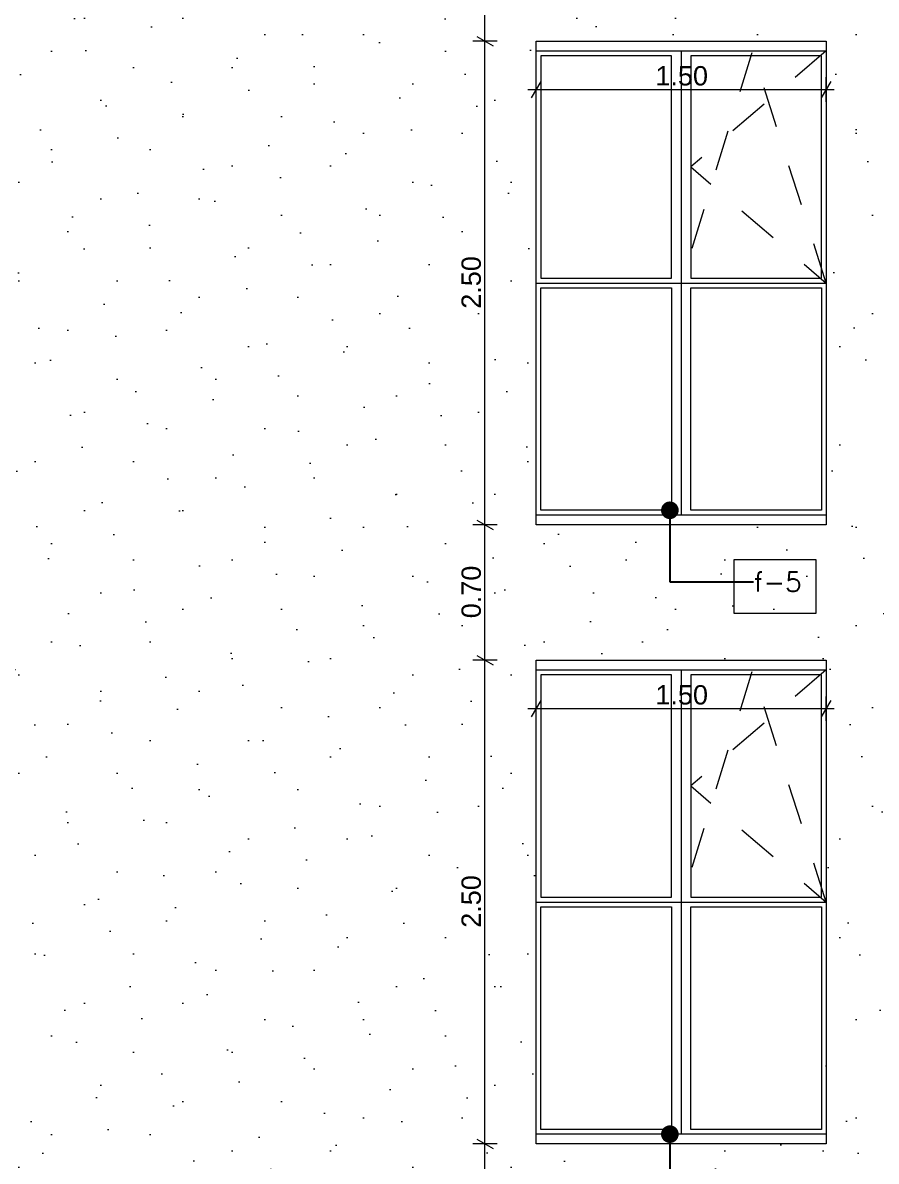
# Model space of a CAD drawing. Header units: millimetres. Extents: x 475616349 to 476941521, y 4620115302 to 4621446928.
# Drawn here: x 476721490 to 476725900, y 4620522730 to 4620528616 of the extents above; entities that cross this region are included whole.
import ezdxf

# ---------------------------------------------------------------- set-up
doc = ezdxf.new("R2010")
doc.units = ezdxf.units.MM
doc.header["$MEASUREMENT"] = 0
doc.linetypes.add('Dashed', pattern=[423.333333, 211.666667, -211.666667])
for name, color, linetype, lineweight in [('0_Pen_No__7_Pen_No__250', 7, 'Continuous', 0), ('New_2D Drafting - General_Pen_No__2_Pen_No__250', 7, 'Continuous', 0), ('New_2D Drafting - General_Pen_No__30_Pen_No__9_Pen_No__9_Pen_No__42', 250, 'Continuous', 0), ('New_2D Drafting - General_Pen_No__30_Pen_No__9_Pen_No__9_Pen_No__7', 7, 'Continuous', 0), ('New_2D Drafting - General_Pen_No__7_Pen_No__250', 7, 'Continuous', 0), ('New_zoma_Pen_No__4', 7, 'Continuous', 0), ('New_zoma_Pen_No__7', 7, 'Continuous', 0), ('Structural - Bearing_Pen_No__7_Pen_No__7_Pen_No__7', 7, 'Continuous', 0)]:
    doc.layers.add(name, color=color, linetype=linetype, lineweight=lineweight)
doc.layers.add('New_zoma', color=7, linetype='Continuous')
doc.styles.add('GENERATED_STYLE_1', font='arial.ttf')
doc.dimstyles.new('GENERATED_STYLE__18', dxfattribs={"dimtxt": 100, "dimasz": 64.421331, "dimexe": 0.18, "dimexo": 3, "dimgap": 0.09, "dimtad": 1, "dimtih": 1, "dimtoh": 1, "dimlfac": 0.001, "dimzin": 0, "dimdsep": 46, "dimtxsty": 'GENERATED_STYLE_1', "dimblk": 'ARROWHEAD_2', "dimblk1": 'ARROWHEAD_2', "dimblk2": 'ARROWHEAD_2', "dimcen": 0.09, "dimclrd": 7, "dimclre": 7, "dimclrt": 7, "dimadec": 0, "dimazin": 0, "dimtfac": 1, "dimtdec": 4, "dimtmove": 0, "dimatfit": 3, "dimfxl": 1, "dimtolj": 1, "dimtzin": 0, "dimarcsym": 0})
doc.dimstyles.new('GENERATED_STYLE__19', dxfattribs={"dimtxt": 100, "dimasz": 64.421331, "dimexe": 0.18, "dimexo": 3, "dimgap": 0.09, "dimtad": 1, "dimlfac": 0.001, "dimzin": 0, "dimdsep": 46, "dimtxsty": 'GENERATED_STYLE_1', "dimblk": 'ARROWHEAD_2', "dimblk1": 'ARROWHEAD_2', "dimblk2": 'ARROWHEAD_2', "dimcen": 0.09, "dimclrd": 7, "dimclre": 7, "dimclrt": 7, "dimadec": 0, "dimazin": 0, "dimtfac": 1, "dimtdec": 4, "dimtmove": 0, "dimatfit": 3, "dimfxl": 1, "dimtolj": 1, "dimtzin": 0, "dimarcsym": 0})
doc.dimstyles.new('GENERATED_STYLE__48', dxfattribs={"dimtxt": 0.18, "dimasz": 182.4, "dimexe": 0.18, "dimexo": 0.0625, "dimgap": 0.09, "dimtad": 0, "dimtih": 1, "dimtoh": 1, "dimdec": 4, "dimzin": 0, "dimdsep": 46, "dimcen": 0.09, "dimadec": 0, "dimazin": 0, "dimtfac": 1, "dimtdec": 4, "dimtmove": 0, "dimatfit": 3, "dimldrblk": 'ARROWHEAD_11', "dimfxl": 1, "dimtolj": 1, "dimtzin": 0, "dimarcsym": 0})

# ---------------------------------------------------------------- blocks, each defined once
blk = doc.blocks.new('*D909', base_point=(476577134.1, 4620325125.7))
at = {"layer": 'New_zoma_Pen_No__4', "color": 7, "linetype": 'Continuous', "lineweight": 0, "transparency": 16777216}
for p, q in [((476723836.4, 4620522844.8), (476723921.1, 4620522795.9)), ((476723942.3, 4620522820.4), (476723815.2, 4620522820.4)), ((476723878.7, 4620522120.4), (476723878.7, 4620522820.4)), ((476723836.4, 4620522144.8), (476723921.1, 4620522095.9)), ((476723942.3, 4620522120.4), (476723815.2, 4620522120.4))]:
    blk.add_line(p, q, dxfattribs=at)
at = {"layer": 'New_zoma_Pen_No__7', "color": 7, "lineweight": 0, "transparency": 16777216, "insert": (476723858.7, 4620522337.3), "char_height": 100, "attachment_point": 7, "rotation": 90, "style": 'GENERATED_STYLE_1'}
blk.add_mtext('\\A1;{\\pql;\\fArial|b0|i0|c0|p34;0.70}', dxfattribs=at)
blk = doc.blocks.new('ARROWHEAD_2')
at = {"color": 0, "linetype": 'Continuous', "lineweight": 0}
for p, q in [((0, 0), (-1, 0)), ((-0.378, -0.655), (0.378, 0.655))]:
    blk.add_line(p, q, dxfattribs=at)
blk = doc.blocks.new('*D910', base_point=(476577134.1, 4620325125.7))
at = {"layer": 'New_zoma_Pen_No__4', "color": 7, "linetype": 'Continuous', "lineweight": 0, "transparency": 16777216}
for p, q in [((476723942.3, 4620525320.4), (476723815.2, 4620525320.4)), ((476723836.4, 4620525344.8), (476723921.1, 4620525295.9)), ((476723878.7, 4620522820.4), (476723878.7, 4620525320.4)), ((476723836.4, 4620522844.8), (476723921.1, 4620522795.9)), ((476723942.3, 4620522820.4), (476723815.2, 4620522820.4))]:
    blk.add_line(p, q, dxfattribs=at)
at = {"layer": 'New_zoma_Pen_No__7', "color": 7, "lineweight": 0, "transparency": 16777216, "insert": (476723858.7, 4620523937.3), "char_height": 100, "attachment_point": 7, "rotation": 90, "style": 'GENERATED_STYLE_1'}
blk.add_mtext('\\A1;{\\pql;\\fArial|b0|i0|c0|p34;2.50}', dxfattribs=at)
blk = doc.blocks.new('*D911', base_point=(476577134.1, 4620325125.7))
at = {"layer": 'New_zoma_Pen_No__4', "color": 7, "linetype": 'Continuous', "lineweight": 0, "transparency": 16777216}
for p, q in [((476723942.3, 4620526020.4), (476723815.2, 4620526020.4)), ((476723836.4, 4620526044.8), (476723921.1, 4620525995.9)), ((476723878.7, 4620525320.4), (476723878.7, 4620526020.4)), ((476723942.3, 4620525320.4), (476723815.2, 4620525320.4)), ((476723836.4, 4620525344.8), (476723921.1, 4620525295.9))]:
    blk.add_line(p, q, dxfattribs=at)
at = {"layer": 'New_zoma_Pen_No__7', "color": 7, "lineweight": 0, "transparency": 16777216, "insert": (476723858.7, 4620525537.3), "char_height": 100, "attachment_point": 7, "rotation": 90, "style": 'GENERATED_STYLE_1'}
blk.add_mtext('\\A1;{\\pql;\\fArial|b0|i0|c0|p34;0.70}', dxfattribs=at)
blk = doc.blocks.new('*D912', base_point=(476577134.1, 4620325125.7))
at = {"layer": 'New_zoma_Pen_No__4', "color": 7, "linetype": 'Continuous', "lineweight": 0, "transparency": 16777216}
for p, q in [((476723836.4, 4620528544.8), (476723921.1, 4620528495.9)), ((476723942.3, 4620528520.4), (476723815.2, 4620528520.4)), ((476723878.7, 4620526020.4), (476723878.7, 4620528520.4)), ((476723942.3, 4620526020.4), (476723815.2, 4620526020.4)), ((476723836.4, 4620526044.8), (476723921.1, 4620525995.9))]:
    blk.add_line(p, q, dxfattribs=at)
at = {"layer": 'New_zoma_Pen_No__7', "color": 7, "lineweight": 0, "transparency": 16777216, "insert": (476723858.7, 4620527137.3), "char_height": 100, "attachment_point": 7, "rotation": 90, "style": 'GENERATED_STYLE_1'}
blk.add_mtext('\\A1;{\\pql;\\fArial|b0|i0|c0|p34;2.50}', dxfattribs=at)
blk = doc.blocks.new('*D913', base_point=(476577134.1, 4620325125.7))
at = {"layer": 'New_zoma_Pen_No__4', "color": 7, "linetype": 'Continuous', "lineweight": 0, "transparency": 16777216}
for p, q in [((476723942.3, 4620529220.4), (476723815.2, 4620529220.4)), ((476723836.4, 4620529244.8), (476723921.1, 4620529195.9)), ((476723878.7, 4620528520.4), (476723878.7, 4620529220.4)), ((476723836.4, 4620528544.8), (476723921.1, 4620528495.9)), ((476723942.3, 4620528520.4), (476723815.2, 4620528520.4))]:
    blk.add_line(p, q, dxfattribs=at)
at = {"layer": 'New_zoma_Pen_No__7', "color": 7, "lineweight": 0, "transparency": 16777216, "insert": (476723858.7, 4620528737.3), "char_height": 100, "attachment_point": 7, "rotation": 90, "style": 'GENERATED_STYLE_1'}
blk.add_mtext('\\A1;{\\pql;\\fArial|b0|i0|c0|p34;0.70}', dxfattribs=at)
blk = doc.blocks.new('*D916', base_point=(476577134.1, 4620325125.7))
at = {"layer": 'New_zoma_Pen_No__4', "color": 7, "linetype": 'Continuous', "lineweight": 0, "transparency": 16777216}
for p, q in [((476724166.8, 4620528312.4), (476724117.9, 4620528227.7)), ((476724142.3, 4620528206.5), (476724142.3, 4620528333.6)), ((476725617.9, 4620528227.7), (476725666.8, 4620528312.4)), ((476725642.3, 4620528206.5), (476725642.3, 4620528333.6)), ((476724100.9, 4620528270.1), (476724142.3, 4620528270.1)), ((476724142.3, 4620528270.1), (476725642.3, 4620528270.1)), ((476725642.3, 4620528270.1), (476725683.8, 4620528270.1))]:
    blk.add_line(p, q, dxfattribs=at)
at = {"layer": 'New_zoma_Pen_No__7', "color": 7, "lineweight": 0, "transparency": 16777216, "insert": (476724759.3, 4620528290.1), "char_height": 100, "attachment_point": 7, "style": 'GENERATED_STYLE_1'}
blk.add_mtext('\\A1;{\\pql;\\fArial|b0|i0|c0|p34;1.50}', dxfattribs=at)
blk = doc.blocks.new('*D917', base_point=(476577134.1, 4620325125.7))
at = {"layer": 'New_zoma_Pen_No__4', "color": 7, "linetype": 'Continuous', "lineweight": 0, "transparency": 16777216}
for p, q in [((476724142.3, 4620525006.5), (476724142.3, 4620525133.6)), ((476725642.3, 4620525006.5), (476725642.3, 4620525133.6)), ((476724100.9, 4620525070.1), (476724142.3, 4620525070.1)), ((476724166.8, 4620525112.4), (476724117.9, 4620525027.7)), ((476724142.3, 4620525070.1), (476725642.3, 4620525070.1)), ((476725617.9, 4620525027.7), (476725666.8, 4620525112.4)), ((476725642.3, 4620525070.1), (476725683.8, 4620525070.1))]:
    blk.add_line(p, q, dxfattribs=at)
at = {"layer": 'New_zoma_Pen_No__7', "color": 7, "lineweight": 0, "transparency": 16777216, "insert": (476724759.3, 4620525090.1), "char_height": 100, "attachment_point": 7, "style": 'GENERATED_STYLE_1'}
blk.add_mtext('\\A1;{\\pql;\\fArial|b0|i0|c0|p34;1.50}', dxfattribs=at)
blk = doc.blocks.new('*D918', base_point=(476577134.1, 4620325125.7))
at = {"layer": 'New_zoma_Pen_No__4', "color": 7, "linetype": 'Continuous', "lineweight": 0, "transparency": 16777216}
for p, q in [((476724166.8, 4620521890.4), (476724117.9, 4620521805.7)), ((476724142.3, 4620521784.5), (476724142.3, 4620521911.6)), ((476725767.8, 4620521805.7), (476725816.8, 4620521890.4)), ((476725792.3, 4620521784.5), (476725792.3, 4620521911.6)), ((476724100.9, 4620521848), (476724142.3, 4620521848)), ((476724142.3, 4620521848), (476725792.3, 4620521848)), ((476725792.3, 4620521848), (476725833.8, 4620521848))]:
    blk.add_line(p, q, dxfattribs=at)
at = {"layer": 'New_zoma_Pen_No__7', "color": 7, "lineweight": 0, "transparency": 16777216, "insert": (476724834.3, 4620521868), "char_height": 100, "attachment_point": 7, "style": 'GENERATED_STYLE_1'}
blk.add_mtext('\\A1;{\\pql;\\fArial|b0|i0|c0|p34;1.65}', dxfattribs=at)
blk = doc.blocks.new('*D1025', base_point=(476577134.1, 4620325125.7))
at = {"layer": 'New_zoma_Pen_No__4', "color": 7, "linetype": 'Continuous', "lineweight": 0, "transparency": 16777216}
for p, q in [((476753662.4, 4620525306), (476753535.3, 4620525306)), ((476753556.4, 4620525330.5), (476753641.2, 4620525281.5)), ((476753598.8, 4620522834.8), (476753598.8, 4620525306)), ((476753662.4, 4620522834.8), (476753535.3, 4620522834.8)), ((476753556.4, 4620522859.3), (476753641.2, 4620522810.3)), ((476753598.8, 4620522793.4), (476753598.8, 4620522834.8))]:
    blk.add_line(p, q, dxfattribs=at)
at = {"layer": 'New_zoma_Pen_No__7', "color": 7, "lineweight": 0, "transparency": 16777216, "insert": (476753578.8, 4620523937.4), "char_height": 100, "attachment_point": 7, "rotation": 90, "style": 'GENERATED_STYLE_1'}
blk.add_mtext('\\A1;{\\pql;\\fArial|b0|i0|c0|p34;2.47}', dxfattribs=at)
blk = doc.blocks.new('*D1026', base_point=(476577134.1, 4620325125.7))
at = {"layer": 'New_zoma_Pen_No__4', "color": 7, "linetype": 'Continuous', "lineweight": 0, "transparency": 16777216}
for p, q in [((476753662.4, 4620526034.8), (476753535.3, 4620526034.8)), ((476753556.4, 4620526059.3), (476753641.2, 4620526010.3)), ((476753598.8, 4620525306), (476753598.8, 4620526034.8)), ((476753662.4, 4620525306), (476753535.3, 4620525306)), ((476753556.4, 4620525330.5), (476753641.2, 4620525281.5))]:
    blk.add_line(p, q, dxfattribs=at)
at = {"layer": 'New_zoma_Pen_No__7', "color": 7, "lineweight": 0, "transparency": 16777216, "insert": (476753578.8, 4620525537.4), "char_height": 100, "attachment_point": 7, "rotation": 90, "style": 'GENERATED_STYLE_1'}
blk.add_mtext('\\A1;{\\pql;\\fArial|b0|i0|c0|p34;0.73}', dxfattribs=at)
blk = doc.blocks.new('*D1027', base_point=(476577134.1, 4620325125.7))
at = {"layer": 'New_zoma_Pen_No__4', "color": 7, "linetype": 'Continuous', "lineweight": 0, "transparency": 16777216}
for p, q in [((476753662.4, 4620528506), (476753535.3, 4620528506)), ((476753556.4, 4620528530.5), (476753641.2, 4620528481.5)), ((476753598.8, 4620526034.8), (476753598.8, 4620528506)), ((476753662.4, 4620526034.8), (476753535.3, 4620526034.8)), ((476753556.4, 4620526059.3), (476753641.2, 4620526010.3))]:
    blk.add_line(p, q, dxfattribs=at)
at = {"layer": 'New_zoma_Pen_No__7', "color": 7, "lineweight": 0, "transparency": 16777216, "insert": (476753578.8, 4620527137.4), "char_height": 100, "attachment_point": 7, "rotation": 90, "style": 'GENERATED_STYLE_1'}
blk.add_mtext('\\A1;{\\pql;\\fArial|b0|i0|c0|p34;2.47}', dxfattribs=at)
blk = doc.blocks.new('*D1028', base_point=(476577134.1, 4620325125.7))
at = {"layer": 'New_zoma_Pen_No__4', "color": 7, "linetype": 'Continuous', "lineweight": 0, "transparency": 16777216}
for p, q in [((476753556.4, 4620529259.3), (476753641.2, 4620529210.3)), ((476753662.4, 4620529234.8), (476753535.3, 4620529234.8)), ((476753598.8, 4620528506), (476753598.8, 4620529234.8)), ((476753662.4, 4620528506), (476753535.3, 4620528506)), ((476753556.4, 4620528530.5), (476753641.2, 4620528481.5))]:
    blk.add_line(p, q, dxfattribs=at)
at = {"layer": 'New_zoma_Pen_No__7', "color": 7, "lineweight": 0, "transparency": 16777216, "insert": (476753578.8, 4620528737.4), "char_height": 100, "attachment_point": 7, "rotation": 90, "style": 'GENERATED_STYLE_1'}
blk.add_mtext('\\A1;{\\pql;\\fArial|b0|i0|c0|p34;0.73}', dxfattribs=at)
blk = doc.blocks.new('*D1037', base_point=(476577134.1, 4620325125.7))
at = {"layer": 'New_zoma_Pen_No__4', "color": 7, "linetype": 'Continuous', "lineweight": 0, "transparency": 16777216}
for p, q in [((476749498.7, 4620529195.9), (476749413.9, 4620529244.8)), ((476749456.3, 4620529220.3), (476749456.3, 4620528940.3)), ((476749498.7, 4620528915.8), (476749413.9, 4620528964.8)), ((476749392.7, 4620528940.3), (476749519.9, 4620528940.3)), ((476749456.3, 4620528940.3), (476749456.3, 4620528520.3))]:
    blk.add_line(p, q, dxfattribs=at)
blk = doc.blocks.new('*D1038', base_point=(476577134.1, 4620325125.7))
at = {"layer": 'New_zoma_Pen_No__4', "color": 7, "linetype": 'Continuous', "lineweight": 0, "transparency": 16777216}
for p, q in [((476749498.7, 4620528915.8), (476749413.9, 4620528964.8)), ((476749456.3, 4620528940.3), (476749456.3, 4620528520.3)), ((476749498.7, 4620528495.8), (476749413.9, 4620528544.8)), ((476749392.7, 4620528520.3), (476749519.9, 4620528520.3)), ((476749456.3, 4620528520.3), (476749456.3, 4620526020.3))]:
    blk.add_line(p, q, dxfattribs=at)
at = {"layer": 'New_zoma_Pen_No__7', "color": 7, "lineweight": 0, "transparency": 16777216, "insert": (476749436.3, 4620528597.3), "char_height": 100, "attachment_point": 7, "rotation": 89.9998, "style": 'GENERATED_STYLE_1'}
blk.add_mtext('\\A1;{\\pql;\\fArial|b0|i0|c0|p34;0.42}', dxfattribs=at)
blk = doc.blocks.new('*D1039', base_point=(476577134.1, 4620325125.7))
at = {"layer": 'New_zoma_Pen_No__4', "color": 7, "linetype": 'Continuous', "lineweight": 0, "transparency": 16777216}
for p, q in [((476749498.7, 4620528495.8), (476749413.9, 4620528544.8)), ((476749392.7, 4620528520.3), (476749519.9, 4620528520.3)), ((476749456.3, 4620528520.3), (476749456.3, 4620526020.3)), ((476749392.7, 4620526020.3), (476749519.9, 4620526020.3)), ((476749498.7, 4620525995.8), (476749413.9, 4620526044.8))]:
    blk.add_line(p, q, dxfattribs=at)
at = {"layer": 'New_zoma_Pen_No__7', "color": 7, "lineweight": 0, "transparency": 16777216, "char_height": 100, "attachment_point": 7, "rotation": 89.9998, "style": 'GENERATED_STYLE_1'}
for s, insert in [('\\A1;{\\pql;\\fArial|b0|i0|c0|p34;2.50}', (476749436.3, 4620527137.3)), ('\\A1;{\\pql;\\fArial|b0|i0|c0|p34;0.28}', (476749436.3, 4620526044.8))]:
    blk.add_mtext(s, dxfattribs=dict(at, insert=insert))
blk = doc.blocks.new('*D1040', base_point=(476577134.1, 4620325125.7))
at = {"layer": 'New_zoma_Pen_No__4', "color": 7, "linetype": 'Continuous', "lineweight": 0, "transparency": 16777216}
for p, q in [((476749456.3, 4620528520.3), (476749456.3, 4620526020.3)), ((476749392.7, 4620526020.3), (476749519.9, 4620526020.3)), ((476749498.7, 4620525995.8), (476749413.9, 4620526044.8)), ((476749456.3, 4620526020.3), (476749456.3, 4620525740.3)), ((476749392.7, 4620525740.3), (476749519.9, 4620525740.3)), ((476749498.7, 4620525715.8), (476749413.9, 4620525764.8))]:
    blk.add_line(p, q, dxfattribs=at)
blk = doc.blocks.new('*D1041', base_point=(476577134.1, 4620325125.7))
at = {"layer": 'New_zoma_Pen_No__4', "color": 7, "linetype": 'Continuous', "lineweight": 0, "transparency": 16777216}
for p, q in [((476749456.3, 4620526020.3), (476749456.3, 4620525740.3)), ((476749392.7, 4620525740.3), (476749519.9, 4620525740.3)), ((476749498.7, 4620525715.8), (476749413.9, 4620525764.8)), ((476749456.3, 4620525740.3), (476749456.3, 4620525320.3)), ((476749392.7, 4620525320.3), (476749519.9, 4620525320.3)), ((476749498.7, 4620525295.8), (476749413.9, 4620525344.8))]:
    blk.add_line(p, q, dxfattribs=at)
at = {"layer": 'New_zoma_Pen_No__7', "color": 7, "lineweight": 0, "transparency": 16777216, "insert": (476749436.3, 4620525397.3), "char_height": 100, "attachment_point": 7, "rotation": 89.9998, "style": 'GENERATED_STYLE_1'}
blk.add_mtext('\\A1;{\\pql;\\fArial|b0|i0|c0|p34;0.42}', dxfattribs=at)
blk = doc.blocks.new('*D1042', base_point=(476577134.1, 4620325125.7))
at = {"layer": 'New_zoma_Pen_No__4', "color": 7, "linetype": 'Continuous', "lineweight": 0, "transparency": 16777216}
for p, q in [((476749456.3, 4620525740.3), (476749456.3, 4620525320.3)), ((476749392.7, 4620525320.3), (476749519.9, 4620525320.3)), ((476749498.7, 4620525295.8), (476749413.9, 4620525344.8)), ((476749456.3, 4620525320.3), (476749456.3, 4620522820.3)), ((476749498.7, 4620522795.8), (476749413.9, 4620522844.8)), ((476749392.7, 4620522820.3), (476749519.9, 4620522820.3)), ((476749456.3, 4620522820.3), (476749456.3, 4620522540.3))]:
    blk.add_line(p, q, dxfattribs=at)
at = {"layer": 'New_zoma_Pen_No__7', "color": 7, "lineweight": 0, "transparency": 16777216, "char_height": 100, "attachment_point": 7, "rotation": 89.9998, "style": 'GENERATED_STYLE_1'}
for s, insert in [('\\A1;{\\pql;\\fArial|b0|i0|c0|p34;2.50}', (476749436.3, 4620523937.3)), ('\\A1;{\\pql;\\fArial|b0|i0|c0|p34;0.28}', (476749436.3, 4620522844.8))]:
    blk.add_mtext(s, dxfattribs=dict(at, insert=insert))
blk = doc.blocks.new('*D1043', base_point=(476577134.1, 4620325125.7))
at = {"layer": 'New_zoma_Pen_No__4', "color": 7, "linetype": 'Continuous', "lineweight": 0, "transparency": 16777216}
for p, q in [((476749498.7, 4620522795.8), (476749413.9, 4620522844.8)), ((476749392.7, 4620522820.3), (476749519.9, 4620522820.3)), ((476749456.3, 4620522820.3), (476749456.3, 4620522540.3)), ((476749392.7, 4620522540.3), (476749519.9, 4620522540.3)), ((476749413.9, 4620522564.8), (476749498.7, 4620522515.8)), ((476749456.3, 4620522540.3), (476749456.3, 4620522498.8))]:
    blk.add_line(p, q, dxfattribs=at)
blk = doc.blocks.new('ARROWHEAD_11')
at = {"color": 0, "linetype": 'Continuous', "lineweight": 0}
blk.add_line((0, 0), (-1, 0), dxfattribs=at)
at = {"color": 0, "linetype": 'Continuous', "lineweight": 0, "const_width": 0.25, "flags": 128}
blk.add_lwpolyline([(-0.125, 0, 1), (0.125, 0, 1)], format="xyb", close=True, dxfattribs=at)
blk = doc.blocks.new('*D2234', base_point=(476577134.1, 4620325125.7))
at = {"layer": 'New_zoma_Pen_No__4', "color": 7, "linetype": 'Continuous', "lineweight": 0, "transparency": 16777216}
for p, q in [((476752740.4, 4620523920.4), (476752740.4, 4620523961.9)), ((476752804, 4620523920.4), (476752676.8, 4620523920.4)), ((476752782.8, 4620523895.9), (476752698, 4620523944.9)), ((476752740.4, 4620522820.4), (476752740.4, 4620523920.4)), ((476752698, 4620522844.9), (476752782.8, 4620522795.9)), ((476752804, 4620522820.4), (476752676.8, 4620522820.4)), ((476752740.4, 4620522779), (476752740.4, 4620522820.4))]:
    blk.add_line(p, q, dxfattribs=at)
at = {"layer": 'New_zoma_Pen_No__7', "color": 7, "lineweight": 0, "transparency": 16777216, "insert": (476752720.4, 4620523237.4), "char_height": 100, "attachment_point": 7, "rotation": 90, "style": 'GENERATED_STYLE_1'}
blk.add_mtext('\\A1;{\\pql;\\fArial|b0|i0|c0|p34;1.10}', dxfattribs=at)

msp = doc.modelspace()

# ---------------------------------------------------------------- hatches: boundary and pattern name
at = {"layer": 'New_2D Drafting - General_Pen_No__30_Pen_No__9_Pen_No__9_Pen_No__42', "linetype": 'Continuous', "lineweight": 0}
h = msp.add_hatch(dxfattribs=at)
h.set_pattern_fill('CUT_STONE', color=250, style=0, pattern_type=2)
h.set_pattern_definition([(45, (476577134.07, 4620325925.74), (-254.55844, 254.55844), [0, -240, 0, -360]), (110, (476577934.07, 4620325925.74), (338.28934, 123.12725), [0, -176, 0, -304])])
h.paths.add_polyline_path([(476726192.231, 4620532819.956), (476726192.231, 4620522120.364), (476726192.231, 4620519620.401), (476725792.316, 4620519620.401), (476725792.316, 4620522120.364), (476724142.044, 4620522120.364), (476724142.044, 4620519620.362), (476720941.621, 4620519620.362), (476720941.621, 4620522120.364), (476719442.036, 4620522120.364), (476719442.036, 4620519620.406), (476718891.702, 4620519620.406), (476718891.702, 4620532819.956)])
h.paths.add_polyline_path([(476719442.339, 4620528520.364), (476720942.339, 4620528520.364), (476720942.339, 4620526020.364), (476719442.339, 4620526020.364)], flags=0)
h.paths.add_polyline_path([(476719442.339, 4620529220.363), (476719442.339, 4620531720.364), (476720942.339, 4620531720.364), (476720942.339, 4620529220.363)], flags=0)
h.paths.add_polyline_path([(476719442.339, 4620522820.363), (476719442.339, 4620525320.363), (476720942.339, 4620525320.363), (476720942.339, 4620522820.363)], flags=0)
h.paths.add_polyline_path([(476724142.326, 4620525320.363), (476725642.326, 4620525320.363), (476725642.326, 4620522820.363), (476724142.326, 4620522820.363)], flags=0)
h.paths.add_polyline_path([(476724142.326, 4620531720.364), (476725642.326, 4620531720.364), (476725642.326, 4620529220.363), (476724142.326, 4620529220.363)], flags=0)
h.paths.add_polyline_path([(476725642.326, 4620526020.364), (476724142.326, 4620526020.364), (476724142.326, 4620528520.364), (476725642.326, 4620528520.364)], flags=0)

# ---------------------------------------------------------------- linework, layer by layer
at = {"layer": '0_Pen_No__7_Pen_No__250', "color": 7, "linetype": 'Continuous', "lineweight": 0, "flags": 128}
for points in [[(476724142.326, 4620528520.364), (476725642.326, 4620528520.364)], [(476725642.326, 4620526020.363), (476724142.326, 4620526020.363)], [(476724142.326, 4620525320.364), (476725642.326, 4620525320.364)], [(476725642.326, 4620522820.363), (476724142.326, 4620522820.363)]]:
    msp.add_lwpolyline(points, dxfattribs=at)
at = {"layer": 'New_2D Drafting - General_Pen_No__2_Pen_No__250', "color": 7, "linetype": 'Continuous', "lineweight": 0, "flags": 128}
msp.add_lwpolyline([(476725166.758, 4620525840.995), (476725587.758, 4620525840.995), (476725587.758, 4620525561.308), (476725166.758, 4620525561.308)], close=True, dxfattribs=at)
at = {"layer": 'New_2D Drafting - General_Pen_No__30_Pen_No__9_Pen_No__9_Pen_No__7', "color": 7, "linetype": 'Continuous', "lineweight": 0, "flags": 128}
for points in [[(476725642.326, 4620526020.364), (476724142.326, 4620526020.364), (476724142.326, 4620528520.364), (476725642.326, 4620528520.364)], [(476724142.326, 4620525320.363), (476725642.326, 4620525320.363), (476725642.326, 4620522820.363), (476724142.326, 4620522820.363)]]:
    msp.add_lwpolyline(points, close=True, dxfattribs=at)
at = {"layer": 'New_2D Drafting - General_Pen_No__7_Pen_No__250', "color": 7, "linetype": 'Dashed', "lineweight": 0, "flags": 128}
for points in [[(476725642.124, 4620527270.364), (476725260.265, 4620528470.364), (476724892.39, 4620527270.364)], [(476725642.124, 4620528470.364), (476724942.331, 4620527870.364), (476725642.124, 4620527270.364)], [(476725642.124, 4620524070.364), (476725260.265, 4620525270.364), (476724892.39, 4620524070.364)], [(476725642.124, 4620525270.364), (476724942.331, 4620524670.364), (476725642.124, 4620524070.364)]]:
    msp.add_lwpolyline(points, dxfattribs=at)
at = {"layer": 'Structural - Bearing_Pen_No__7_Pen_No__7_Pen_No__7', "color": 7, "linetype": 'Continuous', "lineweight": 0}
for p, q in [((476724142.656, 4620528470.364), (476725642.124, 4620528470.364)), ((476724142.656, 4620526070.364), (476724142.656, 4620528470.364)), ((476724842.326, 4620528445.364), (476724167.656, 4620528445.364)), ((476724167.656, 4620528445.364), (476724167.656, 4620527295.364)), ((476724842.326, 4620527295.364), (476724842.326, 4620528445.364)), ((476724892.33, 4620528470.364), (476724892.39, 4620526070.426)), ((476725617.124, 4620528445.364), (476724942.331, 4620528445.364)), ((476724942.331, 4620528445.364), (476724942.331, 4620527295.364)), ((476725617.124, 4620527295.364), (476725617.124, 4620528445.364)), ((476725642.124, 4620528470.364), (476725642.124, 4620526070.364)), ((476724142.656, 4620527270.364), (476725642.124, 4620527270.364)), ((476724167.656, 4620527295.364), (476724842.326, 4620527295.364)), ((476724167.656, 4620526095.364), (476724167.656, 4620527245.364)), ((476724167.656, 4620527245.364), (476724842.326, 4620527245.364)), ((476724842.326, 4620527245.364), (476724842.326, 4620526095.364)), ((476724942.331, 4620527295.364), (476725617.124, 4620527295.364)), ((476724942.331, 4620527245.364), (476725617.124, 4620527245.364)), ((476724942.331, 4620526095.364), (476724942.331, 4620527245.364)), ((476725617.124, 4620527245.364), (476725617.124, 4620526095.364)), ((476725642.124, 4620526070.364), (476724142.656, 4620526070.364)), ((476724842.326, 4620526095.364), (476724167.656, 4620526095.364)), ((476725617.124, 4620526095.364), (476724942.331, 4620526095.364)), ((476724142.656, 4620525270.364), (476725642.124, 4620525270.364)), ((476724142.656, 4620522870.364), (476724142.656, 4620525270.364)), ((476724842.326, 4620525245.364), (476724167.656, 4620525245.364)), ((476724167.656, 4620525245.364), (476724167.656, 4620524095.364)), ((476724842.326, 4620524095.364), (476724842.326, 4620525245.364)), ((476724892.33, 4620525270.364), (476724892.39, 4620522870.426)), ((476725617.124, 4620525245.364), (476724942.331, 4620525245.364)), ((476724942.331, 4620525245.364), (476724942.331, 4620524095.364)), ((476725617.124, 4620524095.364), (476725617.124, 4620525245.364)), ((476725642.124, 4620525270.364), (476725642.124, 4620522870.364)), ((476724142.656, 4620524070.364), (476725642.124, 4620524070.364)), ((476724167.656, 4620524095.364), (476724842.326, 4620524095.364)), ((476724942.331, 4620524095.364), (476725617.124, 4620524095.364)), ((476724167.656, 4620522895.364), (476724167.656, 4620524045.364)), ((476724167.656, 4620524045.364), (476724842.326, 4620524045.364)), ((476724842.326, 4620524045.364), (476724842.326, 4620522895.364)), ((476724942.331, 4620524045.364), (476725617.124, 4620524045.364)), ((476724942.331, 4620522895.364), (476724942.331, 4620524045.364)), ((476725617.124, 4620524045.364), (476725617.124, 4620522895.364)), ((476724842.326, 4620522895.364), (476724167.656, 4620522895.364)), ((476725617.124, 4620522895.364), (476724942.331, 4620522895.364)), ((476725642.124, 4620522870.364), (476724142.656, 4620522870.364))]:
    msp.add_line(p, q, dxfattribs=at)

# ---------------------------------------------------------------- texts
at = {"layer": 'New_2D Drafting - General_Pen_No__2_Pen_No__250', "color": 7, "linetype": 'Continuous', "lineweight": 0, "insert": (476725266.758, 4620525724.839), "char_height": 100, "attachment_point": 4}
msp.add_mtext('\\A1;{\\pql;\\Ftxt.shx;f-\\Ftxt.shx;5}', dxfattribs=at)

# ---------------------------------------------------------------- dimensions: what is measured, and where the dimension line sits
at = {"layer": 'New_zoma', "color": 7, "linetype": 'Continuous', "lineweight": 0}
for base, p1, p2, angle, picture, middle, turn in [((476749456.321, 4620528940.298), (476716442.413, 4620529220.436), (476716442.413, 4620528940.412), 269.9998025, '*D1037', (476749386.323, 4620529374.702), 89.9998025), ((476753598.826, 4620529234.801), (476711922.432, 4620528506.017), (476711922.621, 4620529234.801), 90, '*D1028', (476753528.826, 4620528867.263), 90), ((476723878.742, 4620529220.363), (476724142.326, 4620528520.364), (476724142.326, 4620529220.363), 90, '*D913', (476723808.742, 4620528867.217), 90), ((476749456.32, 4620528520.304), (476716442.413, 4620528940.412), (476716541.379, 4620528520.418), 269.9998025, '*D1038', (476749386.32, 4620528727.155), 89.9998025), ((476749456.311, 4620526020.298), (476716541.379, 4620528520.418), (476716442.413, 4620526020.412), 269.9998025, '*D1039', (476749386.315, 4620527267.155), 89.9998025), ((476723878.742, 4620528520.364), (476724142.326, 4620526020.364), (476724142.326, 4620528520.364), 90, '*D912', (476723808.742, 4620527267.217), 90), ((476753598.826, 4620528506.017), (476711922.448, 4620526034.801), (476711922.432, 4620528506.017), 90, '*D1027', (476753528.826, 4620527267.263), 90), ((476749456.31, 4620525740.298), (476716442.413, 4620526020.412), (476716442.413, 4620525740.412), 269.9998025, '*D1040', (476749386.312, 4620526174.678), 89.9998025), ((476753598.826, 4620526034.801), (476712185.261, 4620525306.017), (476711922.448, 4620526034.801), 90, '*D1026', (476753528.826, 4620525667.263), 90), ((476749456.309, 4620525320.304), (476716442.413, 4620525740.412), (476716541.379, 4620525320.418), 269.9998025, '*D1041', (476749386.309, 4620525527.155), 89.9998025), ((476723878.742, 4620526020.364), (476724142.326, 4620525320.363), (476724142.326, 4620526020.364), 90, '*D911', (476723808.742, 4620525667.217), 90), ((476749456.3, 4620522820.305), (476716541.379, 4620525320.418), (476716591.387, 4620522820.418), 269.9998025, '*D1042', (476749386.304, 4620524067.158), 89.9998025), ((476753598.826, 4620525306.017), (476712185.261, 4620522834.801), (476712185.261, 4620525306.017), 90, '*D1025', (476753528.826, 4620524067.263), 90), ((476723878.742, 4620525320.363), (476724142.326, 4620522820.363), (476724142.326, 4620525320.363), 90, '*D910', (476723808.742, 4620524067.217), 90), ((476752740.383, 4620523920.413), (476713191.663, 4620522820.406), (476712872.381, 4620523920.413), 90, '*D2234', (476752670.383, 4620523367.263), 90), ((476749456.299, 4620522540.298), (476716591.387, 4620522820.418), (476716396.087, 4620522540.412), 269.9998025, '*D1043', (476749386.301, 4620522974.685), 89.9998025), ((476723878.742, 4620522820.363), (476724142.044, 4620522120.364), (476724142.326, 4620522820.363), 90, '*D909', (476723808.742, 4620522467.217), 90)]:
    dim = msp.add_linear_dim(base=base, p1=p1, p2=p2, angle=angle, dimstyle='GENERATED_STYLE__19', dxfattribs=at)
    dim.commit()
    dim.dimension.update_dxf_attribs({"geometry": picture, "text_midpoint": middle, "dimtype": 160, "text_rotation": turn})
for base, p2, picture, middle in [((476725642.326, 4620528270.054), (476725642.326, 4620528520.364), '*D916', (476724889.18, 4620528340.054)), ((476725642.326, 4620525070.054), (476725642.326, 4620528520.364), '*D917', (476724889.18, 4620525140.054)), ((476725792.316, 4620521848.045), (476725792.316, 4620522120.364), '*D918', (476724964.175, 4620521918.045))]:
    dim = msp.add_linear_dim(base=base, p1=(476724142.326, 4620528520.364), p2=p2, dimstyle='GENERATED_STYLE__18', dxfattribs=at)
    dim.commit()
    dim.dimension.update_dxf_attribs({"geometry": picture, "text_midpoint": middle, "dimtype": 160})

# ---------------------------------------------------------------- leaders
at = {"layer": 'New_2D Drafting - General_Pen_No__2_Pen_No__250', "color": 7, "linetype": 'Continuous', "lineweight": 0, "annotation_type": 0, "has_hookline": 1, "hookline_direction": 0, "text_width": 266.667}
for points in [[(476724834.107, 4620526095.364), (476724834.107, 4620525724.839), (476725266.668, 4620525724.839)], [(476724834.107, 4620522870.426), (476724834.107, 4620522499.902), (476725266.668, 4620522499.902)]]:
    msp.add_leader(points, dimstyle='GENERATED_STYLE__48', dxfattribs=at)

doc.saveas('drawing.dxf')
